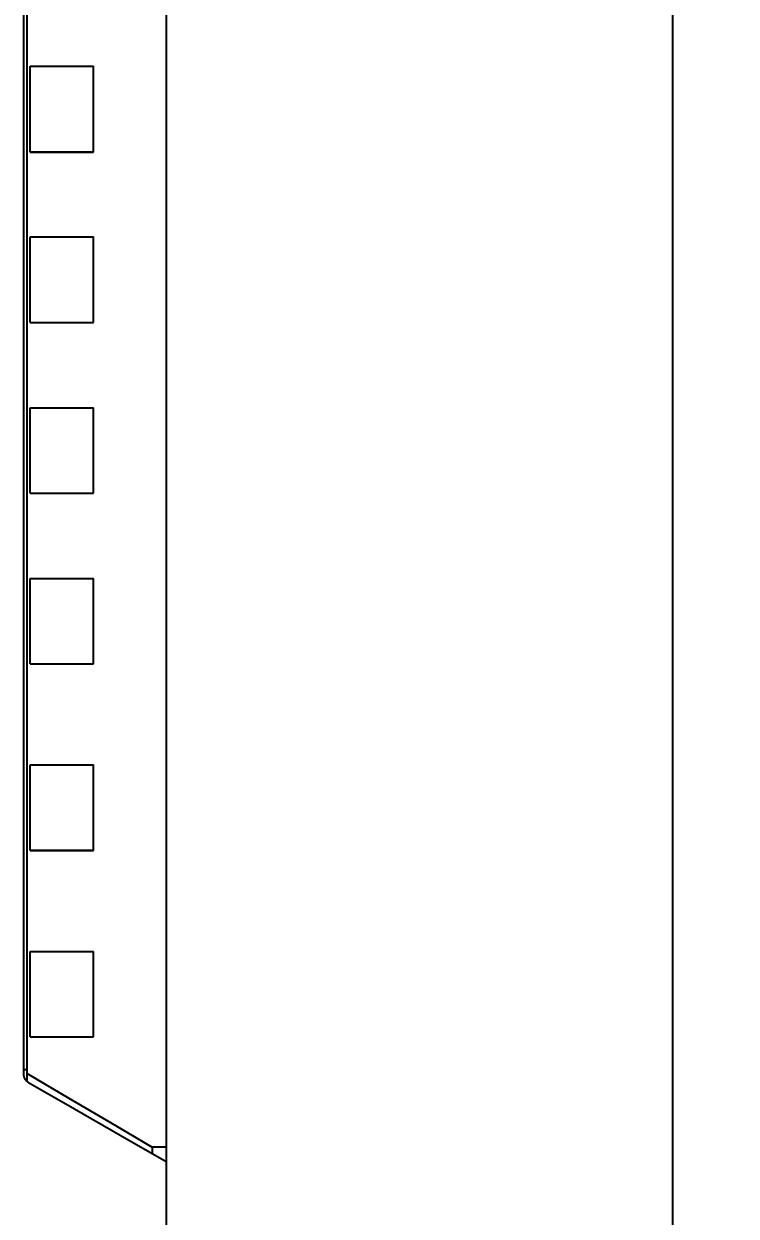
# Model space of a CAD drawing. Extents: x 0 to 594, y 0 to 420.
# Drawn here: x 275.9 to 298.44, y 235.69 to 273.42 of the extents above; entities that cross this region are included whole.
import ezdxf
from ezdxf.enums import TextEntityAlignment as Align

# ---------------------------------------------------------------- set-up
doc = ezdxf.new("R2010")
doc.units = 0
doc.header["$LTSCALE"] = 32.67
doc.layers.add('10000_FRONT', color=7, linetype='CONTINUOUS')
doc.layers.add('10100_DIM_FRONT', color=7, linetype='CONTINUOUS')
doc.dimstyles.get("Standard").update_dxf_attribs({"dimtxt": 2.5, "dimasz": 2.5, "dimexe": 1.25, "dimexo": 0.625, "dimtad": 1, "dimcen": 2.5, "dimazin": 3, "dimtfac": 1, "dimtmove": 0, "dimatfit": 3})

# ---------------------------------------------------------------- blocks, each defined once
blk = doc.blocks.new('*D1')
at = {"layer": '10100_DIM_FRONT', "color": 7, "linetype": 'CONTINUOUS'}
for p, q in [((280.4, 363.617), (298.437, 363.617)), ((296.437, 363.617), (296.437, 290.117)), ((296.437, 216.617), (296.437, 290.117)), ((280.4, 216.617), (298.437, 216.617))]:
    blk.add_line(p, q, dxfattribs=at)
for points in [[(296.937, 360.117), (296.437, 363.617), (295.937, 360.117)], [(295.937, 220.117), (296.437, 216.617), (296.937, 220.117)]]:
    blk.add_solid(points, dxfattribs=at)
blk.add_text('147', height=3.5, rotation=90, dxfattribs=at).set_placement((295.562, 286.878), (295.562, 294.378), align=Align.FIT)

msp = doc.modelspace()

# ---------------------------------------------------------------- linework, layer by layer
at = {"layer": '10000_FRONT', "color": 7, "linetype": 'CONTINUOUS'}
for p, q in [((280.4, 351.671), (280.4, 237.416)), ((275.9, 240.184), (275.9, 349.203)), ((276, 239.953), (276, 349.203)), ((276.1, 269.367), (276.1, 272.079)), ((276.1, 272.079), (278.1, 272.079)), ((278.1, 269.367), (278.1, 272.079)), ((276.1, 269.378), (278.1, 269.378)), ((276.1, 269.367), (278.1, 269.367)), ((276.1, 263.967), (276.1, 266.678)), ((276.1, 266.678), (278.1, 266.678)), ((278.1, 263.967), (278.1, 266.678)), ((276.1, 263.977), (278.1, 263.977)), ((276.1, 263.967), (278.1, 263.967)), ((276.1, 258.567), (276.1, 261.276)), ((276.1, 261.276), (278.1, 261.276)), ((278.1, 258.567), (278.1, 261.276)), ((276.1, 258.575), (278.1, 258.575)), ((276.1, 258.567), (278.1, 258.567)), ((276.1, 253.167), (276.1, 255.874)), ((276.1, 255.874), (278.1, 255.874)), ((278.1, 253.167), (278.1, 255.874)), ((276.1, 253.173), (278.1, 253.173)), ((276.1, 253.167), (278.1, 253.167)), ((276.1, 247.267), (276.1, 249.972)), ((276.1, 249.972), (278.1, 249.972)), ((278.1, 247.267), (278.1, 249.972)), ((276.1, 247.272), (278.1, 247.272)), ((276.1, 247.267), (278.1, 247.267)), ((276.1, 241.367), (276.1, 244.071)), ((276.1, 244.071), (278.1, 244.071)), ((278.1, 241.367), (278.1, 244.071)), ((276.1, 241.37), (278.1, 241.37)), ((276.1, 241.367), (278.1, 241.367)), ((275.9, 240.331), (276, 240.331)), ((279.96, 237.879), (279.96, 237.667)), ((280.4, 237.879), (279.96, 237.879)), ((280.4, 237.415), (280.4, 224.617))]:
    msp.add_line(p, q, dxfattribs=at)
for points in [[(276.05, 239.916), (276.043, 239.921), (276.036, 239.925), (276.029, 239.93), (276.023, 239.935), (276.016, 239.94), (276.01, 239.945), (276.004, 239.95), (275.998, 239.956), (275.992, 239.962), (275.986, 239.967), (275.98, 239.973), (275.975, 239.98), (275.97, 239.986), (275.964, 239.993), (275.96, 239.999), (275.955, 240.006), (275.95, 240.013), (275.946, 240.02), (275.942, 240.027), (275.938, 240.034), (275.934, 240.041), (275.93, 240.049), (275.927, 240.056), (275.924, 240.064), (275.921, 240.071), (275.918, 240.079), (275.915, 240.087), (275.913, 240.095), (275.911, 240.103), (275.909, 240.111), (275.907, 240.119), (275.905, 240.127), (275.904, 240.135), (275.903, 240.143), (275.902, 240.151), (275.901, 240.159), (275.9, 240.167), (275.9, 240.175), (275.9, 240.184)], [(276, 240.202), (277.32, 239.427), (278.64, 238.653), (279.96, 237.879)], [(280.4, 237.415), (278.95, 238.249), (277.5, 239.083), (276.05, 239.916)]]:
    msp.add_lwpolyline(points, dxfattribs=at)

# ---------------------------------------------------------------- dimensions: what is measured, and where the dimension line sits
at = {"layer": '10100_DIM_FRONT', "color": 7, "linetype": 'CONTINUOUS'}
dim = msp.add_linear_dim(base=(296.437, 363.617), p1=(280.4, 216.617), p2=(280.4, 363.617), angle=90, dimstyle='Standard', dxfattribs=at)
dim.commit()
dim.dimension.update_dxf_attribs({"geometry": '*D1', "text_midpoint": (293.812, 290.628), "dimtype": 128})

doc.saveas('drawing.dxf')
